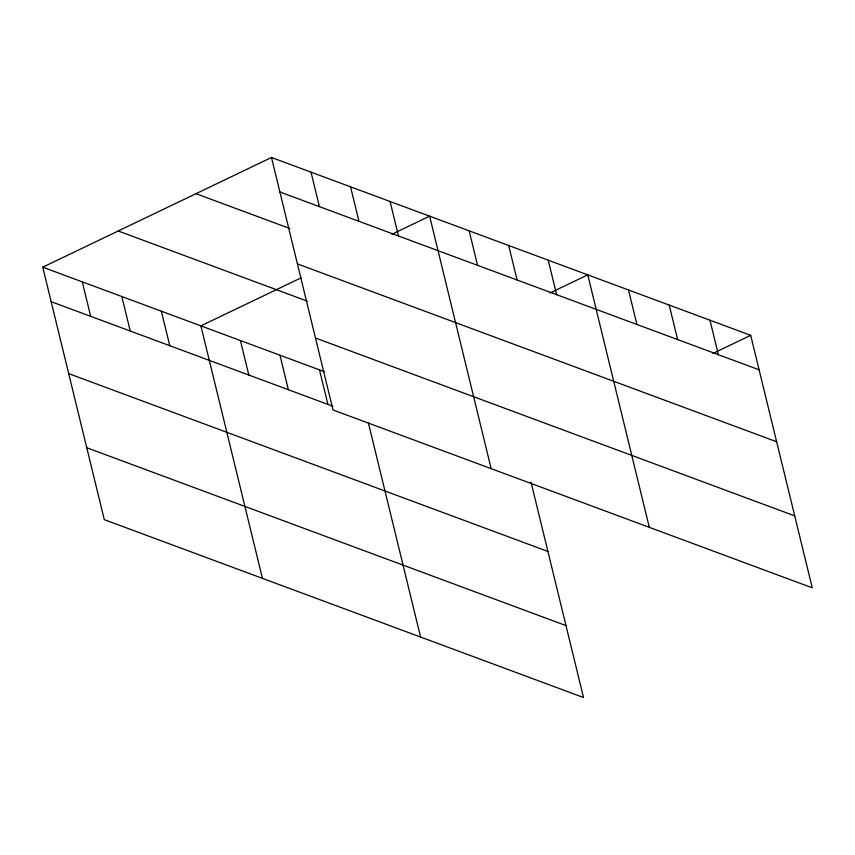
<?xml version="1.0" encoding="UTF-8"?>
<svg xmlns="http://www.w3.org/2000/svg" width="855" height="855" viewBox="0 0 855 855"><rect width="100%" height="100%" fill="white"/><g stroke="black" fill="none" stroke-linecap="round" stroke-linejoin="round"><path stroke-width="1.28" d="M531.008 482.092L583.527 697.52L104.299 519.669L42.75 267.188L271.473 157.48L750.701 335.331L812.25 587.812L333.023 409.962L271.473 157.48M301.12 277.811L200.893 325.883L262.442 578.354M391.879 234.281L429.627 216.176L491.165 468.647M550.022 292.966L587.77 274.861L649.308 527.343M712.963 353.436L750.701 335.331M279.884 191.969L759.112 369.82M195.998 193.69L289.898 228.531M297.422 263.906L776.65 441.757M118.225 230.989L307.266 301.142M315.484 338.024L794.712 515.875M42.75 267.188L324.44 371.733M51.161 301.676L332.852 406.221M68.689 373.614L547.916 551.464M86.761 447.731L565.989 625.582M709.971 320.219L718.371 354.707M669.23 305.096L677.641 339.585M628.5 289.984L636.911 324.473M548.226 260.198L556.637 294.676M508.693 245.524L517.104 280.002M469.16 230.85L477.56 265.339M390.083 201.502L398.494 235.991M350.55 186.828L358.961 221.317M311.017 172.154L319.417 206.643M368.387 422.915L420.585 637.05M319.503 369.894L327.914 404.383M279.97 355.22L288.37 389.709M240.426 340.557L248.837 375.035M161.36 311.209L169.76 345.698M121.827 296.535L130.227 331.024M82.283 281.861L90.694 316.35"/></g></svg>
